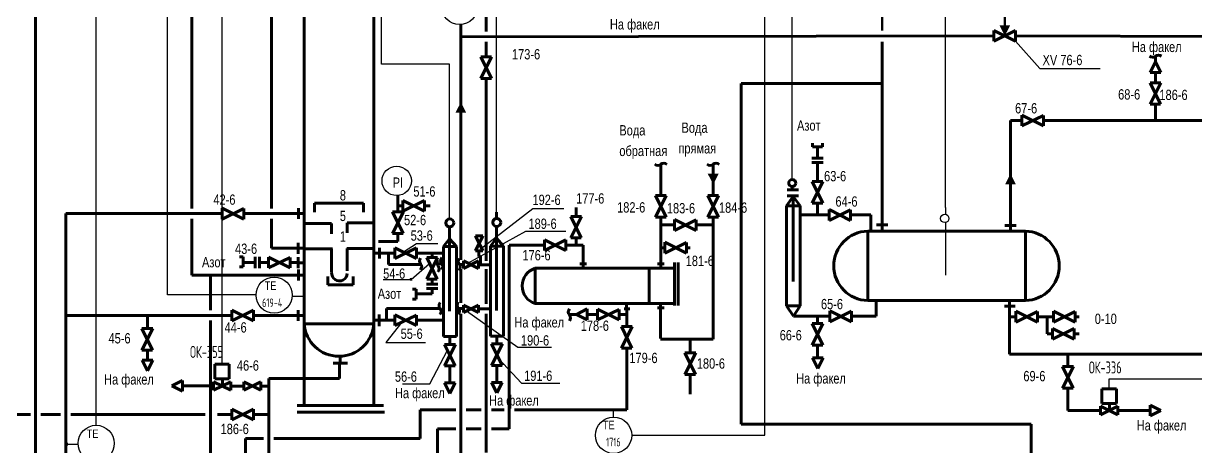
# Model space of a CAD drawing. Extents: x 906 to 2746, y -85 to 594.
# Drawn here: x 1511.8 to 1853, y 234.1 to 357.2 of the extents above; entities that cross this region are included whole.
import ezdxf

# ---------------------------------------------------------------- set-up
doc = ezdxf.new("R2010")
doc.units = 0
doc.header["$MEASUREMENT"] = 0
doc.layers.add('1', color=7, linetype='CONTINUOUS')
doc.layers.add('2', color=7, linetype='CONTINUOUS')
doc.styles.get("Standard").update_dxf_attribs({"font": 'MDM_Win'})
doc.styles.add('стиль1', font='txt.shx', dxfattribs={"width": 0.6})

msp = doc.modelspace()

# ---------------------------------------------------------------- linework, layer by layer
at = {"layer": '1', "lineweight": 30}
for p, q in [((1553.71, 278.32), (1553.71, 538.64)), ((1569.63, 258.1), (1569.63, 538.64)), ((1616.05, 345.35), (1616.05, 538.64)), ((1727.67, 237.41), (1727.67, 538.64)), ((1735.62, 313.86), (1735.62, 538.64)), ((1780.24, 303.69), (1780.24, 385.48)), ((1532.97, 240.34), (1532.97, 377.01)), ((1807.66, 344.14), (1800.62, 352.07)), ((1635.84, 345.35), (1616.05, 345.35)), ((1635.84, 302.26), (1635.84, 345.35)), ((1807.66, 344.14), (1825.24, 344.14)), ((1735.62, 311.82), (1735.62, 313.86)), ((1635.84, 300.39), (1635.84, 302.26)), ((1645.12, 291.9), (1660.06, 303.36)), ((1660.06, 303.36), (1669.1, 303.36)), ((1780.24, 303.69), (1780.24, 301.7)), ((1780.24, 299.32), (1780.24, 283.99)), ((1641.19, 287.53), (1658.09, 296.76)), ((1658.09, 296.76), (1669.68, 296.76)), ((1626.23, 293.14), (1622.47, 290.7)), ((1632.42, 293.14), (1626.23, 293.14)), ((1624.66, 282.79), (1630.04, 287.41)), ((1616.53, 282.72), (1624.41, 282.72)), ((1573.36, 278.32), (1553.71, 278.32)), ((1579.52, 278.32), (1573.36, 278.32)), ((1590.03, 277.92), (1593.53, 277.92)), ((1640.83, 273.59), (1655.77, 263.06)), ((1621.96, 270.32), (1617.3, 264.42)), ((1617.3, 264.42), (1628.86, 264.42)), ((1655.77, 263.06), (1665.51, 263.06)), ((1630.16, 252.35), (1635.22, 262.22)), ((1650.22, 259.64), (1656.82, 252.63)), ((1656.82, 252.63), (1667.94, 252.63)), ((1827.86, 250.95), (1827.86, 253.84)), ((1827.86, 253.84), (1856.89, 253.84)), ((1622.17, 252.35), (1630.16, 252.35)), ((1683.63, 242.68), (1683.63, 244.85)), ((1688.89, 237.41), (1727.67, 237.41)), ((1524.73, 234.82), (1527.82, 234.82))]:
    msp.add_line(p, q, dxfattribs=at)
at = {"layer": '1', "lineweight": 30, "ltscale": 100}
msp.add_line((1649.52, 302.38), (1649.52, 526.12), dxfattribs=at)
at = {"layer": '1', "lineweight": 80}
for p, q in [((1560.86, 497.41), (1560.86, 303.41)), ((1584, 303.41), (1584, 495.48)), ((1593.53, 480.67), (1593.53, 246.08)), ((1613.81, 246.08), (1613.81, 480.67)), ((1515.36, 406.03), (1515.36, 265.18)), ((1646.53, 369.4), (1646.53, 354.89)), ((1639.16, 356.91), (1639.16, 288.42)), ((1794.32, 352.07), (1794.32, 355.22)), ((1794.32, 355.22), (1800.62, 352.07)), ((1800.62, 355.16), (1794.32, 352.07)), ((1800.62, 352.07), (1800.62, 355.16)), ((1639.16, 353.39), (1794.32, 353.63)), ((1646.53, 351.89), (1646.53, 347.51)), ((1761.81, 298.61), (1761.81, 351.89)), ((1800.62, 353.63), (1885.09, 353.39)), ((1648.04, 341.21), (1644.95, 347.51)), ((1644.95, 347.51), (1648.1, 347.51)), ((1648.1, 347.51), (1644.95, 341.21)), ((1841.37, 346.03), (1839.79, 342.95)), ((1841.37, 346.03), (1841.37, 347.92)), ((1842.94, 342.95), (1841.37, 346.03)), ((1839.79, 342.95), (1842.94, 342.95)), ((1841.37, 340.01), (1841.37, 342.95)), ((1644.95, 341.21), (1648.04, 341.21)), ((1646.53, 341.21), (1646.53, 288.19)), ((1761.81, 339.79), (1720.75, 339.79)), ((1720.75, 339.79), (1720.75, 265.31)), ((1842.88, 333.71), (1839.79, 340.01)), ((1839.79, 340.01), (1842.94, 340.01)), ((1842.94, 340.01), (1839.79, 333.71)), ((1839.79, 333.71), (1842.88, 333.71)), ((1841.37, 328.98), (1841.37, 333.71)), ((1799.17, 298.48), (1799.17, 328.98)), ((1799.17, 328.98), (1802.51, 328.98)), ((1802.51, 327.41), (1802.51, 330.56)), ((1802.51, 330.56), (1808.81, 327.41)), ((1808.81, 330.49), (1802.51, 327.41)), ((1808.81, 327.41), (1808.81, 330.49)), ((1808.81, 328.98), (1827.82, 328.98)), ((1827.82, 328.98), (1885.35, 328.98)), ((1741.54, 322.44), (1741.54, 321.37)), ((1741.54, 321.37), (1744.45, 321.37)), ((1743, 318.09), (1743, 321.23)), ((1744.45, 321.37), (1744.45, 322.44)), ((1741.36, 318.09), (1744.63, 318.09)), ((1697.37, 307.22), (1697.37, 316.27)), ((1712.62, 316.27), (1712.62, 307.22)), ((1741.36, 316.83), (1744.63, 316.83)), ((1743, 311.29), (1743, 316.83)), ((1744.51, 304.99), (1741.42, 311.29)), ((1741.42, 311.29), (1744.57, 311.29)), ((1744.57, 311.29), (1741.42, 304.99)), ((1620.85, 302.39), (1620.85, 307.25)), ((1698.88, 300.92), (1695.79, 307.22)), ((1695.79, 307.22), (1698.94, 307.22)), ((1698.94, 307.22), (1695.79, 300.92)), ((1714.13, 300.92), (1711.04, 307.22)), ((1711.04, 307.22), (1714.19, 307.22)), ((1714.19, 307.22), (1711.04, 300.92)), ((1734.16, 308.84), (1737.4, 308.84)), ((1735.62, 308.84), (1735.62, 309.79)), ((1596.57, 302.29), (1596.57, 304.95)), ((1596.57, 304.95), (1610.77, 304.95)), ((1610.77, 304.95), (1610.77, 302.29)), ((1620.85, 304.2), (1622.28, 304.2)), ((1622.28, 302.62), (1622.28, 305.77)), ((1622.28, 305.77), (1628.58, 302.62)), ((1628.58, 305.71), (1622.28, 302.62)), ((1628.58, 302.62), (1628.58, 305.71)), ((1628.58, 304.2), (1630.26, 304.2)), ((1733.97, 304.2), (1735.9, 306.89)), ((1733.97, 304.2), (1733.97, 275.09)), ((1737.91, 304.2), (1733.97, 304.2)), ((1734.16, 307.06), (1737.4, 307.06)), ((1735.9, 306.89), (1735.9, 282.15)), ((1735.9, 306.89), (1737.91, 304.2)), ((1737.91, 275.09), (1737.91, 304.2)), ((1741.42, 304.99), (1744.51, 304.99)), ((1743, 301.53), (1743, 304.99)), ((1569.66, 301.91), (1524.13, 301.91)), ((1524.13, 301.91), (1524.13, 265.18)), ((1560.86, 300.41), (1560.86, 283.99)), ((1569.66, 300.34), (1569.66, 303.49)), ((1569.66, 303.49), (1575.96, 300.34)), ((1575.96, 303.42), (1569.66, 300.34)), ((1575.96, 300.34), (1575.96, 303.42)), ((1591.91, 301.91), (1575.96, 301.91)), ((1584, 291.87), (1584, 300.41)), ((1591.91, 301.94), (1591.91, 303.53)), ((1591.91, 303.53), (1591.91, 300.36)), ((1593.62, 301.94), (1591.91, 301.94)), ((1622.37, 296.09), (1619.28, 302.39)), ((1619.28, 302.39), (1622.43, 302.39)), ((1622.43, 302.39), (1619.28, 296.09)), ((1649.52, 300.51), (1649.52, 302.38)), ((1674.22, 294.82), (1671.14, 301.12)), ((1671.14, 301.12), (1674.29, 301.12)), ((1674.29, 301.12), (1671.14, 294.82)), ((1672.71, 301.12), (1672.71, 303.69)), ((1695.79, 300.92), (1698.88, 300.92)), ((1697.37, 287.55), (1697.37, 300.92)), ((1711.04, 300.92), (1714.13, 300.92)), ((1712.62, 300.92), (1712.62, 265.43)), ((1746.33, 301.53), (1737.91, 301.53)), ((1746.33, 299.95), (1746.33, 303.1)), ((1746.33, 303.1), (1752.63, 299.95)), ((1752.63, 303.04), (1746.33, 299.95)), ((1752.63, 299.95), (1752.63, 303.04)), ((1758.5, 301.53), (1752.63, 301.53)), ((1758.5, 296.83), (1758.5, 301.53)), ((1601.52, 298.99), (1593.53, 298.99)), ((1601.52, 296.07), (1601.52, 298.99)), ((1606.08, 296.33), (1606.08, 299.25)), ((1606.08, 299.25), (1613.82, 299.25)), ((1635.84, 294.62), (1635.84, 298.04)), ((1649.52, 294.74), (1649.52, 298.16)), ((1701.33, 298.61), (1697.37, 298.61)), ((1701.33, 297.03), (1701.33, 300.18)), ((1701.33, 300.18), (1707.63, 297.03)), ((1707.63, 300.12), (1701.33, 297.03)), ((1707.63, 297.03), (1707.63, 300.12)), ((1712.62, 298.61), (1707.63, 298.61)), ((1761.81, 298.61), (1760.15, 298.61)), ((1760.15, 298.61), (1763.46, 298.61)), ((1761.81, 296.83), (1761.81, 298.61)), ((1799.17, 298.48), (1797.52, 298.48)), ((1797.52, 298.48), (1800.83, 298.48)), ((1799.17, 296.83), (1799.17, 298.48)), ((1615.13, 293.78), (1620.85, 293.78)), ((1619.28, 296.09), (1622.37, 296.09)), ((1620.85, 293.78), (1620.85, 296.09)), ((1634.1, 292.3), (1635.84, 294.62)), ((1635.84, 294.74), (1635.84, 273.57)), ((1635.84, 294.62), (1637.9, 292.3)), ((1645.52, 291.08), (1643.38, 295.46)), ((1643.38, 295.46), (1645.57, 295.46)), ((1645.57, 295.46), (1643.38, 291.08)), ((1647.78, 292.42), (1649.52, 294.74)), ((1649.52, 294.87), (1649.52, 273.69)), ((1649.52, 294.74), (1651.58, 292.42)), ((1663.46, 291.18), (1663.46, 294.33)), ((1663.46, 294.33), (1669.76, 291.18)), ((1669.76, 294.27), (1663.46, 291.18)), ((1669.76, 291.18), (1669.76, 294.27)), ((1671.14, 294.82), (1674.22, 294.82)), ((1672.71, 292.76), (1672.71, 294.82)), ((1698.54, 290.42), (1698.54, 293.57)), ((1698.54, 293.57), (1704.84, 290.42)), ((1704.84, 293.51), (1698.54, 290.42)), ((1704.84, 290.42), (1704.84, 293.51)), ((1757.61, 296.83), (1803.49, 296.83)), ((1757.61, 276.62), (1757.61, 296.83)), ((1803.49, 296.83), (1803.49, 276.62)), ((1591.81, 291.87), (1584, 291.87)), ((1591.81, 291.83), (1591.81, 293.41)), ((1591.81, 293.41), (1591.81, 290.24)), ((1593.53, 291.83), (1591.81, 291.83)), ((1601.79, 291.62), (1593.53, 291.62)), ((1601.52, 291.62), (1601.52, 284.89)), ((1605.98, 291.74), (1613.86, 291.74)), ((1606.08, 291.74), (1606.08, 285.28)), ((1613.72, 290.4), (1615.43, 290.4)), ((1613.72, 290.4), (1615.43, 290.4)), ((1615.43, 288.82), (1615.43, 291.99)), ((1615.43, 288.82), (1615.43, 291.99)), ((1615.43, 290.4), (1619.92, 290.4)), ((1615.43, 290.4), (1615.43, 288.82)), ((1615.43, 290.4), (1615.43, 288.82)), ((1618.12, 290.39), (1618.12, 287.15)), ((1619.92, 288.83), (1619.92, 291.98)), ((1619.92, 291.98), (1626.22, 288.83)), ((1626.22, 291.91), (1619.92, 288.83)), ((1626.22, 288.83), (1626.22, 291.91)), ((1626.22, 290.4), (1634.1, 290.4)), ((1630.77, 290.4), (1630.77, 289.07)), ((1634.1, 292.3), (1634.1, 266.18)), ((1637.9, 292.3), (1634.1, 292.3)), ((1637.9, 266.18), (1637.9, 292.3)), ((1643.38, 291.08), (1645.52, 291.08)), ((1644.42, 289.46), (1644.42, 291.08)), ((1647.78, 292.42), (1647.78, 266.3)), ((1651.58, 292.42), (1647.78, 292.42)), ((1651.58, 266.3), (1651.58, 292.42)), ((1663.46, 292.76), (1653.26, 292.76)), ((1653.26, 292.76), (1653.26, 266.07)), ((1674.74, 292.76), (1669.76, 292.76)), ((1674.74, 287.42), (1674.74, 292.76)), ((1697.37, 292), (1698.54, 292)), ((1704.84, 292), (1705.88, 292)), ((1575.76, 289.3), (1574.69, 289.3)), ((1575.76, 286.39), (1575.76, 289.3)), ((1579.3, 287.68), (1575.99, 287.68)), ((1579.3, 286.08), (1579.3, 289.35)), ((1580.56, 286.08), (1580.56, 289.35)), ((1583.13, 287.68), (1580.56, 287.68)), ((1583.13, 286.1), (1583.13, 289.25)), ((1583.13, 289.25), (1589.43, 286.1)), ((1589.43, 289.19), (1583.13, 286.1)), ((1589.43, 286.1), (1589.43, 289.19)), ((1591.81, 287.68), (1589.43, 287.68)), ((1591.81, 287.62), (1591.81, 289.21)), ((1591.81, 289.21), (1591.81, 286.04)), ((1593.53, 287.62), (1591.81, 287.62)), ((1618.12, 287.15), (1627.5, 287.15)), ((1632.28, 282.82), (1629.2, 289.12)), ((1629.2, 289.12), (1632.35, 289.12)), ((1632.35, 289.12), (1629.2, 282.82)), ((1632.48, 287.26), (1633.53, 287.26)), ((1639.9, 287.15), (1638.63, 287.15)), ((1639.9, 285.99), (1639.9, 288.18)), ((1639.9, 288.18), (1644.28, 285.99)), ((1644.28, 288.13), (1639.9, 285.99)), ((1644.28, 285.99), (1644.28, 288.13)), ((1644.3, 287.03), (1647.78, 287.03)), ((1644.88, 289.46), (1644.42, 289.46)), ((1644.88, 287.15), (1644.88, 289.46)), ((1674.74, 287.27), (1673.79, 287.27)), ((1673.79, 287.27), (1675.7, 287.27)), ((1674.74, 286), (1674.74, 287.27)), ((1697.37, 287.34), (1696.41, 287.34)), ((1696.41, 287.34), (1698.38, 287.34)), ((1697.37, 286), (1697.37, 287.34)), ((1701.31, 287.68), (1701.31, 275.22)), ((1702.45, 287.68), (1702.45, 275.22)), ((1560.86, 283.99), (1591.81, 283.99)), ((1566.23, 273.8), (1566.23, 283.97)), ((1574.69, 286.39), (1575.76, 286.39)), ((1591.91, 284.03), (1591.91, 285.62)), ((1591.91, 285.62), (1591.91, 282.45)), ((1593.62, 284.03), (1591.91, 284.03)), ((1600.39, 283.61), (1600.39, 281.19)), ((1607.76, 281.19), (1607.76, 283.61)), ((1639.16, 285.76), (1639.16, 275.91)), ((1646.53, 285.76), (1646.53, 275.68)), ((1701.31, 286.02), (1660.76, 286.02)), ((1660.76, 286.02), (1660.76, 275.73)), ((1693.94, 286.02), (1693.94, 275.73)), ((1701.31, 275.73), (1701.31, 286.02)), ((1600.39, 281.19), (1607.76, 281.19)), ((1624.41, 282.72), (1624.85, 282.85)), ((1626.15, 279.89), (1625.09, 279.89)), ((1626.15, 276.98), (1626.15, 279.89)), ((1629.13, 281.36), (1632.41, 281.36)), ((1629.13, 280.1), (1632.41, 280.1)), ((1629.2, 282.82), (1632.28, 282.82)), ((1630.77, 282.82), (1630.77, 281.36)), ((1630.77, 280.1), (1630.77, 278.55)), ((1625.09, 276.98), (1626.15, 276.98)), ((1630.77, 278.55), (1626.11, 278.55)), ((1803.49, 276.62), (1757.61, 276.62)), ((1760.03, 274.46), (1760.03, 276.62)), ((1798.92, 276.62), (1798.92, 274.97)), ((1572.46, 270.72), (1572.46, 273.87)), ((1572.46, 273.87), (1578.76, 270.72)), ((1578.76, 273.81), (1572.46, 270.72)), ((1578.76, 270.72), (1578.76, 273.81)), ((1591.81, 272.26), (1591.81, 273.85)), ((1591.81, 273.85), (1591.81, 270.68)), ((1617.54, 270.93), (1617.54, 274.29)), ((1617.54, 274.29), (1633.06, 274.29)), ((1638.39, 274.29), (1639.9, 274.29)), ((1639.9, 273.13), (1639.9, 275.32)), ((1639.9, 275.32), (1644.28, 273.13)), ((1644.28, 275.28), (1639.9, 273.13)), ((1644.28, 273.13), (1644.28, 275.28)), ((1644.3, 274.17), (1647.78, 274.17)), ((1660.76, 275.73), (1701.31, 275.73)), ((1675.88, 274.17), (1672.79, 272.59)), ((1675.88, 271.02), (1675.88, 274.17)), ((1678.97, 270.98), (1678.97, 274.13)), ((1678.97, 274.13), (1685.27, 270.98)), ((1685.27, 274.06), (1678.97, 270.98)), ((1685.27, 270.98), (1685.27, 274.06)), ((1687.39, 274.24), (1686.69, 274.24)), ((1686.69, 274.24), (1688.34, 274.24)), ((1687.39, 275.71), (1687.39, 274.24)), ((1687.45, 274.2), (1687.45, 269.09)), ((1697.24, 274.5), (1696.41, 274.5)), ((1696.41, 274.5), (1698.32, 274.5)), ((1697.24, 275.71), (1697.24, 274.5)), ((1697.24, 274.33), (1697.24, 265.56)), ((1733.97, 275.09), (1736.01, 272.04)), ((1733.97, 275.09), (1737.91, 275.09)), ((1736.01, 272.04), (1737.91, 275.09)), ((1746.58, 270.47), (1746.58, 273.62)), ((1746.58, 273.62), (1752.88, 270.47)), ((1752.88, 273.55), (1746.58, 270.47)), ((1752.88, 270.47), (1752.88, 273.55)), ((1760.03, 272.04), (1760.03, 274.71)), ((1798.92, 274.97), (1797.39, 274.97)), ((1797.39, 274.97), (1800.57, 274.97)), ((1798.92, 274.97), (1798.92, 266.58)), ((1800.73, 270.34), (1800.73, 273.49)), ((1800.73, 273.49), (1807.03, 270.34)), ((1807.03, 273.43), (1800.73, 270.34)), ((1807.03, 270.34), (1807.03, 273.43)), ((1811.66, 270.34), (1811.66, 273.49)), ((1811.66, 273.49), (1817.96, 270.34)), ((1817.96, 273.43), (1811.66, 270.34)), ((1817.96, 270.34), (1817.96, 273.43)), ((1572.46, 272.3), (1524.13, 272.3)), ((1547.9, 272.3), (1547.9, 268.46)), ((1566.23, 220.75), (1566.23, 270.8)), ((1591.81, 272.3), (1578.76, 272.3)), ((1593.53, 272.26), (1591.81, 272.26)), ((1593.53, 269.8), (1613.82, 269.8)), ((1613.82, 270.94), (1615.4, 270.94)), ((1615.4, 270.94), (1615.4, 272.59)), ((1615.4, 272.59), (1615.4, 269.16)), ((1615.43, 270.9), (1619.92, 270.9)), ((1619.92, 269.32), (1619.92, 272.47)), ((1619.92, 272.47), (1626.22, 269.32)), ((1626.22, 272.41), (1619.92, 269.32)), ((1626.22, 269.32), (1626.22, 272.41)), ((1626.22, 270.9), (1634.1, 270.9)), ((1639.16, 272.78), (1639.16, 265.69)), ((1646.53, 272.78), (1646.53, 265.94)), ((1672.87, 272.55), (1670.66, 272.55)), ((1672.79, 272.59), (1675.88, 271.02)), ((1678.97, 272.55), (1675.88, 272.55)), ((1687.45, 272.55), (1685.27, 272.55)), ((1736.01, 272.04), (1746.58, 272.04)), ((1744.51, 263.63), (1741.42, 269.93)), ((1741.42, 269.93), (1744.57, 269.93)), ((1744.57, 269.93), (1741.42, 263.63)), ((1743, 272.04), (1743, 269.93)), ((1752.88, 272.04), (1760.03, 272.04)), ((1798.92, 271.92), (1800.73, 271.92)), ((1807.03, 271.92), (1811.66, 271.92)), ((1809.85, 271.92), (1809.85, 266.96)), ((1817.96, 271.92), (1819.13, 271.92)), ((1549.41, 262.16), (1546.32, 268.46)), ((1546.32, 268.46), (1549.47, 268.46)), ((1549.47, 268.46), (1546.32, 262.16)), ((1634.1, 266.18), (1637.9, 266.18)), ((1635.98, 266.18), (1635.98, 263.88)), ((1647.78, 266.3), (1651.58, 266.3)), ((1649.66, 266.3), (1649.66, 264)), ((1688.97, 262.79), (1685.88, 269.09)), ((1685.88, 269.09), (1689.03, 269.09)), ((1689.03, 269.09), (1685.88, 262.79)), ((1798.88, 260.98), (1798.88, 267.94)), ((1809.85, 266.96), (1811.4, 266.96)), ((1811.4, 265.38), (1811.4, 268.53)), ((1811.4, 268.53), (1817.7, 265.38)), ((1817.7, 268.47), (1811.4, 265.38)), ((1817.7, 265.38), (1817.7, 268.47)), ((1817.7, 266.96), (1819.13, 266.96)), ((1515.36, 265.18), (1515.36, 216.22)), ((1524.13, 265.18), (1524.13, 217.72)), ((1637.49, 257.58), (1634.4, 263.88)), ((1634.4, 263.88), (1637.55, 263.88)), ((1637.55, 263.88), (1634.4, 257.58)), ((1639.16, 265.69), (1639.16, 230.93)), ((1646.53, 265.94), (1646.53, 232.43)), ((1651.17, 257.7), (1648.08, 264)), ((1648.08, 264), (1651.23, 264)), ((1651.23, 264), (1648.08, 257.7)), ((1653.26, 266.07), (1653.26, 239.31)), ((1685.88, 262.79), (1688.97, 262.79)), ((1687.52, 262.89), (1687.52, 244.85)), ((1712.62, 265.43), (1697.24, 265.43)), ((1705.95, 265.43), (1705.95, 261.43)), ((1720.75, 265.31), (1720.75, 240.65)), ((1741.42, 263.63), (1744.51, 263.63)), ((1743, 263.63), (1743, 260.1)), ((1546.32, 262.16), (1549.41, 262.16)), ((1547.9, 262.16), (1547.9, 259.46)), ((1603.98, 260.4), (1603.98, 258.38)), ((1707.46, 255.13), (1704.38, 261.43)), ((1704.38, 261.43), (1707.53, 261.43)), ((1707.53, 261.43), (1704.38, 255.13)), ((1744.65, 259.92), (1741.5, 259.92)), ((1741.5, 259.92), (1743.07, 256.83)), ((1743.07, 256.83), (1744.65, 259.92)), ((1877.97, 260.98), (1798.88, 260.98)), ((1815.9, 260.98), (1815.9, 257.43)), ((1549.5, 259.28), (1546.35, 259.28)), ((1546.35, 259.28), (1547.93, 256.19)), ((1547.93, 256.19), (1549.5, 259.28)), ((1606.14, 258.38), (1602.02, 258.38)), ((1603.87, 258.37), (1603.87, 253.98)), ((1603.98, 258.38), (1606.14, 258.38)), ((1634.4, 257.58), (1637.49, 257.58)), ((1635.98, 257.79), (1635.98, 252.84)), ((1648.08, 257.7), (1651.17, 257.7)), ((1649.66, 257.91), (1649.66, 252.96)), ((1817.41, 251.13), (1814.32, 257.43)), ((1814.32, 257.43), (1817.47, 257.43)), ((1817.47, 257.43), (1814.32, 251.13)), ((1558.08, 253.32), (1555.01, 251.78)), ((1558.08, 250.23), (1558.08, 253.32)), ((1567.16, 250.55), (1567.16, 253)), ((1572.16, 253), (1567.16, 250.55)), ((1567.16, 253), (1572.16, 250.5)), ((1572.16, 250.5), (1572.16, 253)), ((1575.95, 250.55), (1575.95, 253)), ((1580.95, 253), (1575.95, 250.55)), ((1575.95, 253), (1580.95, 250.5)), ((1580.95, 250.5), (1580.95, 253)), ((1603.87, 253.98), (1583.24, 253.98)), ((1583.24, 253.98), (1583.24, 228.89)), ((1637.54, 252.7), (1634.39, 252.7)), ((1634.39, 252.7), (1635.96, 249.61)), ((1635.96, 249.61), (1637.54, 252.7)), ((1651.21, 252.82), (1648.06, 252.82)), ((1648.06, 252.82), (1649.64, 249.74)), ((1649.64, 249.74), (1651.21, 252.82)), ((1704.38, 255.13), (1707.46, 255.13)), ((1705.95, 255.13), (1705.95, 249.38)), ((1555.01, 251.78), (1558.08, 250.23)), ((1567.16, 251.78), (1558.08, 251.78)), ((1572.16, 251.75), (1575.95, 251.75)), ((1580.97, 251.72), (1583.24, 251.72)), ((1814.32, 251.13), (1817.41, 251.13)), ((1815.9, 251.13), (1815.9, 244.61)), ((1595.49, 246.08), (1591.49, 246.08)), ((1591.49, 246.08), (1616.63, 246.08)), ((1593.53, 246.08), (1613.81, 246.08)), ((1825.39, 243.4), (1825.39, 245.85)), ((1830.39, 245.85), (1825.39, 243.4)), ((1825.39, 245.85), (1830.39, 243.35)), ((1830.39, 243.35), (1830.39, 245.85)), ((1842.92, 244.61), (1839.84, 246.19)), ((1839.84, 246.19), (1839.84, 243.04)), ((1506.39, 243.49), (1513.86, 243.49)), ((1516.86, 243.49), (1522.63, 243.49)), ((1525.63, 243.49), (1564.73, 243.49)), ((1568.26, 243.49), (1572.45, 243.49)), ((1572.45, 245.05), (1572.45, 241.96)), ((1572.45, 241.96), (1578.75, 245.05)), ((1578.75, 241.9), (1572.45, 245.05)), ((1578.75, 245.05), (1578.75, 241.9)), ((1578.75, 243.49), (1583.24, 243.49)), ((1591.49, 244.1), (1616.88, 244.1)), ((1637.66, 244.85), (1627.32, 244.85)), ((1627.32, 244.85), (1627.32, 236.47)), ((1645.03, 244.85), (1640.66, 244.85)), ((1651.76, 244.85), (1648.03, 244.85)), ((1687.52, 244.85), (1654.76, 244.85)), ((1815.9, 244.61), (1825.39, 244.61)), ((1830.39, 244.61), (1839.84, 244.61)), ((1839.84, 243.04), (1842.92, 244.61)), ((1637.66, 239.31), (1632.35, 239.31)), ((1632.35, 239.31), (1632.35, 229.64)), ((1645.03, 239.31), (1640.66, 239.31)), ((1653.26, 239.31), (1648.03, 239.31)), ((1720.75, 240.65), (1799.53, 240.65)), ((1799.53, 240.65), (1805.2, 240.65)), ((1805.2, 240.65), (1805.2, 232.02)), ((1581.74, 236.47), (1576.41, 236.47)), ((1576.41, 236.47), (1576.41, 226.61)), ((1627.32, 236.47), (1584.74, 236.47)), ((1524.13, 234.82), (1524.73, 234.82))]:
    msp.add_line(p, q, dxfattribs=at)
at = {"layer": '1', "lineweight": 50}
for p, q in [((1761.81, 363.98), (1761.81, 355.18)), ((1797.5, 359.25), (1797.5, 353.63))]:
    msp.add_line(p, q, dxfattribs=at)
at = {"layer": '1', "lineweight": 30}
for centre, radius in [((1638.78, 362.16), 5.26), ((1620.47, 311.44), 4.27), ((1780.04, 300.51), 1.21), ((1584.78, 278.21), 5.26), ((1683.63, 237.41), 5.26), ((1532.97, 235.08), 5.26)]:
    msp.add_circle(centre, radius, dxfattribs=at)
at = {"layer": '1', "lineweight": 80}
for centre, radius in [((1735.62, 310.81), 1.02), ((1635.91, 299.21), 1.17), ((1649.59, 299.34), 1.17)]:
    msp.add_circle(centre, radius, dxfattribs=at)
for centre, radius, start, end in [((1840.56, 348.69), 1.3, 225.1019, 310.8061), ((1842.25, 346.72), 1.3, 49.1926, 130.8074), ((1696.49, 317.26), 1.3, 229.1926, 310.8074), ((1698.18, 315.29), 1.3, 45.1022, 130.8064), ((1711.74, 317.26), 1.3, 229.1926, 310.8074), ((1713.43, 315.29), 1.3, 45.1022, 130.8064), ((1757.84, 286.72), 10.11, 91.441, 268.559), ((1803.24, 286.72), 10.11, 271.441, 88.559), ((1628.42, 288.14), 1.3, 139.1926, 220.8074), ((1626.45, 286.44), 1.3, 315.1022, 40.8064), ((1633.51, 287.56), 1.3, 139.1926, 220.8074), ((1631.55, 285.86), 1.3, 315.1022, 40.8064), ((1634.56, 288.25), 1.3, 139.1926, 220.8074), ((1632.59, 286.56), 1.3, 315.1022, 40.8064), ((1639.66, 288.02), 1.3, 139.1926, 220.8074), ((1637.69, 286.32), 1.3, 315.1022, 40.8064), ((1603.8, 284.64), 2.29, 176.8201, 356.8201), ((1662.42, 280.88), 5.41, 107.7957, 252.2043), ((1634.09, 275.16), 1.3, 139.1926, 220.8074), ((1632.13, 273.47), 1.3, 315.1022, 40.8064), ((1639.42, 275.28), 1.3, 139.1926, 220.8074), ((1637.46, 273.58), 1.3, 315.1022, 40.8064), ((1671.74, 273.28), 1.3, 135.1029, 220.807), ((1603.67, 270.56), 10.16, 183.5764, 356.4236), ((1669.77, 271.58), 1.3, 319.1926, 40.8074)]:
    msp.add_arc(centre, radius, start, end, dxfattribs=at)
for points in [[(1797.5, 353.63), (1799.08, 356.72), (1795.93, 356.72)], [(1639.16, 334.34), (1637.58, 331.25), (1640.73, 331.25)], [(1712.62, 310.41), (1714.19, 313.5), (1711.04, 313.5)], [(1799.17, 313.5), (1797.6, 310.41), (1800.75, 310.41)]]:
    msp.add_solid(points, dxfattribs=at)
at = {"layer": '2', "lineweight": 80}
for p, q in [((1567.5, 258.1), (1571.75, 258.1)), ((1567.5, 253.85), (1567.5, 258.1)), ((1571.75, 258.1), (1571.75, 253.85)), ((1571.75, 253.85), (1567.5, 253.85)), ((1569.73, 251.71), (1569.73, 253.85)), ((1825.73, 250.95), (1829.99, 250.95)), ((1825.73, 246.7), (1825.73, 250.95)), ((1829.99, 250.95), (1829.99, 246.7)), ((1829.99, 246.7), (1825.73, 246.7)), ((1827.97, 244.56), (1827.97, 246.7))]:
    msp.add_line(p, q, dxfattribs=at)

# ---------------------------------------------------------------- texts
at = {"layer": '1', "lineweight": 30, "width": 0.8}
for s, height, p in [('На факел', 3, (1682.55, 355.49)), ('На факел', 3, (1834.49, 348.92)), ('173-6', 3, (1654.03, 346.78)), ('XV 76-6', 3, (1808.5, 345.1)), ('68-6', 3, (1830.5, 335.1)), ('186-6', 3, (1842.52, 334.96)), ('67-6', 3, (1800.5, 331.06)), ('Вода', 3, (1685.29, 324.66)), ('    Вода', 3, (1699.82, 325.42)), ('Азот', 3, (1737.02, 326.06)), ('обратная', 3, (1685.29, 318.66)), ('   прямая', 3, (1699.82, 319.42)), ('63-6', 3, (1744.9, 311.32)), ('PI', 3, (1619.3, 309.43)), ('42-6', 3, (1567.11, 304.49)), ('8', 3, (1603.92, 305.75)), ('51-6', 3, (1625.33, 306.86)), ('192-6', 3, (1660, 304.42)), ('177-6', 3, (1672.71, 304.83)), ('182-6', 3, (1684.64, 302.23)), ('183-6', 3, (1699.13, 301.98)), ('184-6', 3, (1714.29, 302.16)), ('64-6', 3, (1748.21, 303.95)), ('5', 3, (1603.92, 299.75)), ('52-6', 3, (1622.61, 298.55)), ('189-6', 3, (1658.84, 297.47)), ('53-6', 3, (1624.54, 294.03)), ('1', 3, (1603.92, 293.75)), ('43-6', 3, (1573.41, 290.19)), ('176-6', 3, (1657.08, 288.31)), ('Азот', 3, (1563.79, 286.28)), ('181-6', 3, (1704.61, 286.66)), ('54-6', 3, (1616.53, 282.97)), (' TE', 2.5, (1581.29, 279.73)), ('Азот', 3, (1614.95, 277.12)), ('65-6', 3, (1743.98, 274.09)), ('44-6', 3, (1570.38, 267.31)), ('На факел', 3, (1654.74, 268.79)), ('178-6', 3, (1674.05, 267.8)), ('0-10', 3, (1823.7, 269.8)), ('45-6', 3, (1536.58, 264.14)), ('55-6', 3, (1621.62, 265.47)), ('190-6', 3, (1656.64, 263.53)), ('66-6', 3, (1731.98, 265.04)), ('179-6', 3, (1688.21, 258.42)), ('180-6', 3, (1707.84, 256.8)), ('46-6', 3, (1573.95, 256.22)), ('56-6', 3, (1619.95, 252.99)), ('191-6', 3, (1657.57, 253.23)), ('69-6', 3, (1802.91, 253.14)), ('На факел', 3, (1535.29, 252.19)), ('На факел', 3, (1736.76, 252.48)), ('На факел', 3, (1619.98, 248.22)), ('На факел', 3, (1647.37, 246.06)), (' TE', 2.5, (1529.49, 236.6)), ('186-6', 3, (1569.21, 237.76)), (' TE', 2.5, (1679.76, 239.19)), ('На факел', 3, (1835.91, 238.82))]:
    msp.add_text(s, height=height, dxfattribs=at).set_placement(p)
at = {"layer": '1', "lineweight": 30, "style": 'стиль1', "width": 0.6}
for s, p in [('619-4', (1581.29, 274.73)), ('1716', (1681.45, 234.19))]:
    msp.add_text(s, height=2.5, dxfattribs=at).set_placement(p)
at = {"layer": '2', "lineweight": 30, "char_height": 3.5, "width": 14.7924, "attachment_point": 1, "style": 'стиль1'}
for s, insert in [('ОК-355', (1560.32, 263.42)), ('ОК-336', (1821.98, 258.9))]:
    msp.add_mtext(s, dxfattribs=dict(at, insert=insert))

doc.saveas('drawing.dxf')
